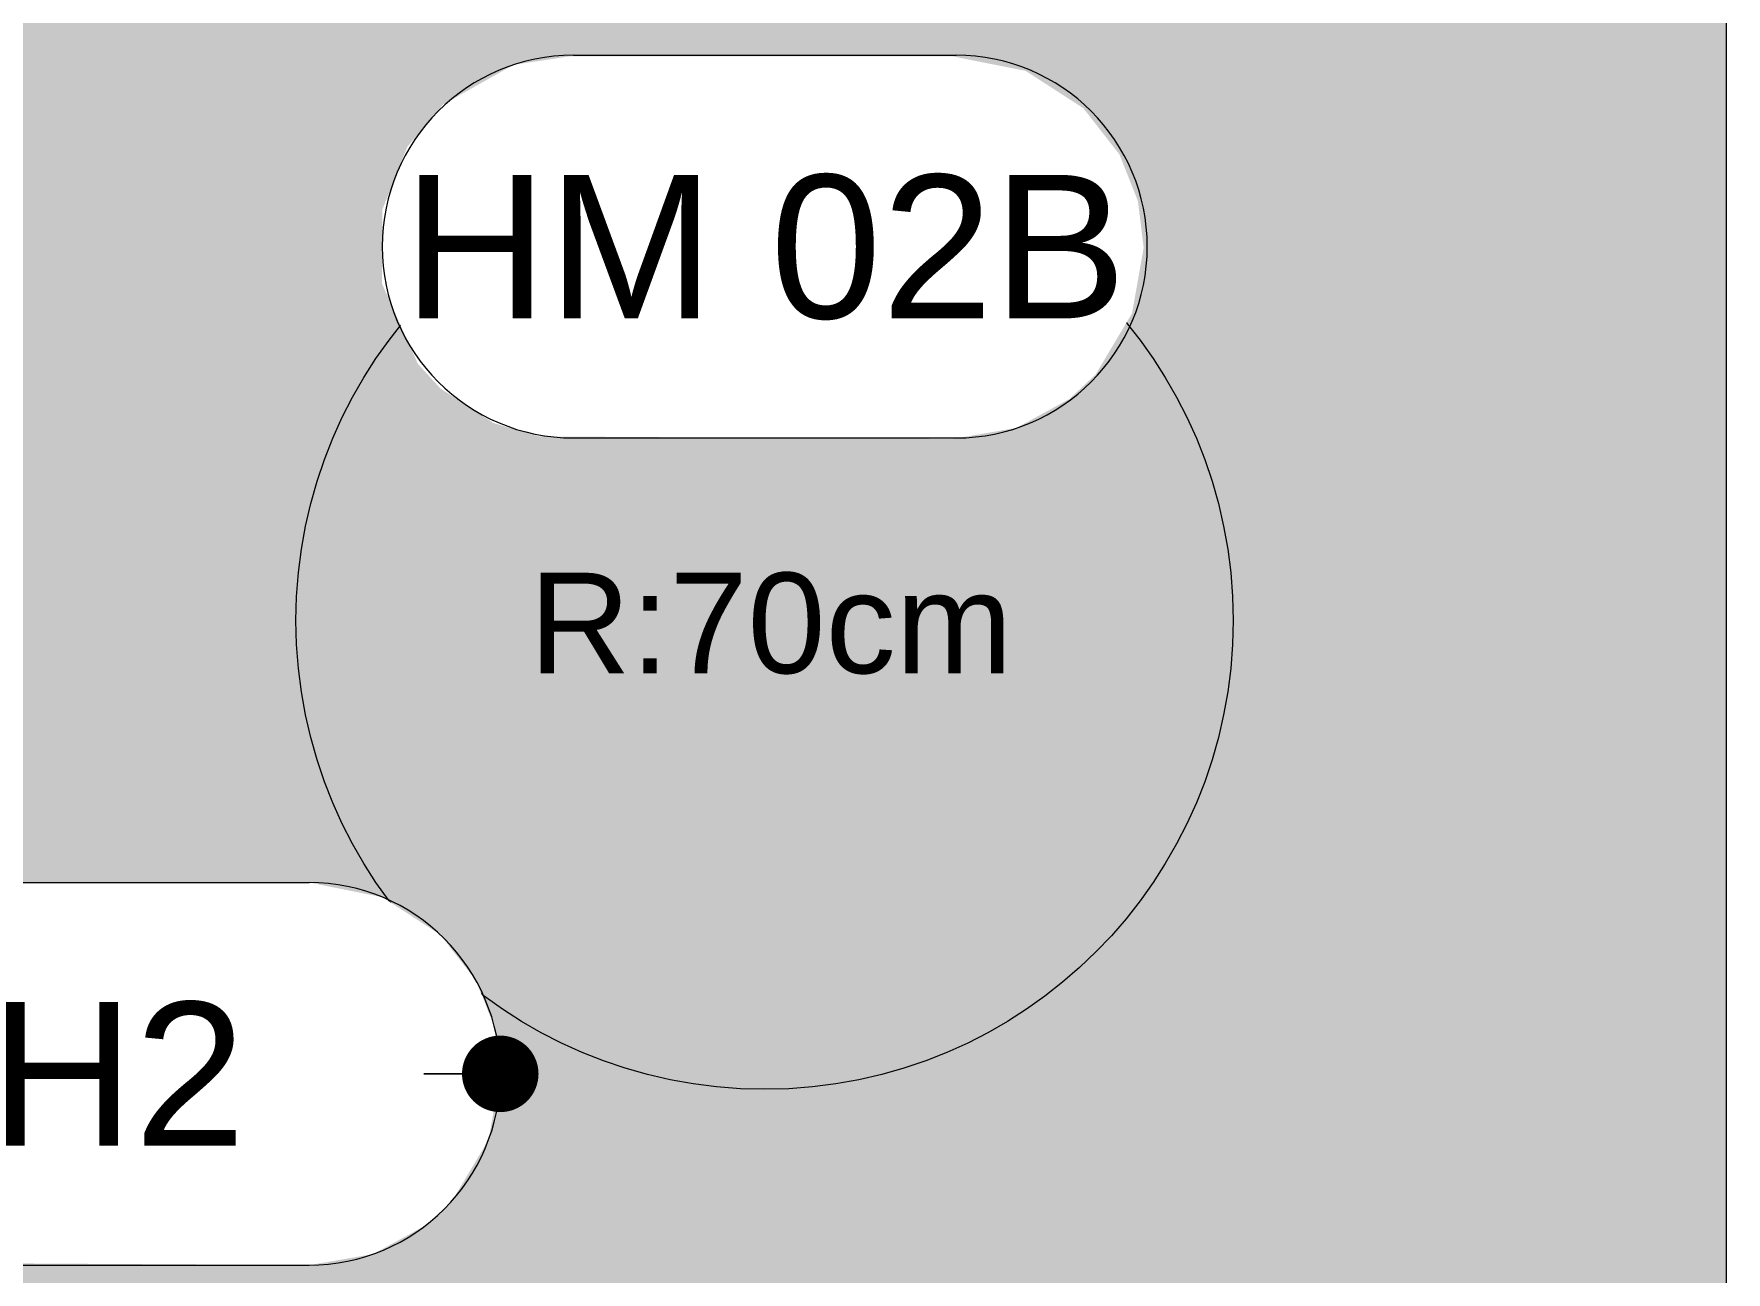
# Model space of a CAD drawing. Header units: millimetres. Extents: x 29001 to 40804, y -8833 to -5892.
# Drawn here: x 29600.4 to 29688.9, y -7169.6 to -7104.9 of the extents above; entities that cross this region are included whole.
import ezdxf
from ezdxf import colors
from ezdxf.entities.mleader import LeaderData, LeaderLine
from ezdxf.enums import TextEntityAlignment as Align
from ezdxf.math import Vec2, Vec3

# ---------------------------------------------------------------- set-up
doc = ezdxf.new("R2010")
doc.units = ezdxf.units.MM
doc.layers.get('0').update_dxf_attribs({"lineweight": 0})
for name, color, linetype, lineweight in [('wipeout', 254, 'Continuous', 0), ('xxx_Auto_Kaplama_Hali', 95, 'Continuous', 0), ('xxx_Auto_Kaplama_Mermer Tarama', 45, 'Continuous', 0), ('xxx_Auto_Tefris_Tefris', 32, 'Continuous', 0), ('xxx_Auto_Yardimci_Isaret Genel', 51, 'Continuous', 0)]:
    doc.layers.add(name, color=color, linetype=linetype, lineweight=lineweight)
doc.styles.add('AUTOBAN', font='')
doc.styles.get("Standard").update_dxf_attribs({"font": 'arial.ttf'})
doc.styles.get('AUTOBAN').set_extended_font_data('Helvetica Normal Tr')

# ---------------------------------------------------------------- blocks, each defined once
blk = doc.blocks.new('msasa')
blk.add_wipeout([(5.086835321559192, 124.12311818301532), (12.023145835213654, 123.66276132227358), (17.00195565480317, 122.4495516148454), (23.036701326353068, 119.85332653142541), (29.397044683959393, 115.39409025523855), (33.18287449665877, 111.49294413100506), (36.89417158423748, 106.04953301748174), (39.675796951440134, 99.51664231407631), (41.0076634078614, 93.24240297746292), (41.201304125272145, 87.32277455595249), (40.07194540078126, 80.14329710543461), (36.97071471885283, 72.37474976529847), (34.167003609705716, 68.03398837432178), (31.224701289211225, 64.62309074159202), (25.25754023069021, 59.75427216717799), (20.226954385412682, 57.054906855293666), (16.324261390192987, 55.62401026715088), (11.78811190073975, 54.58353762817569), (8.454512454780343, 54.211970139578625), (3.4356692699911946, 54.255609878531686), (-0.2997263326542452, 54.76042916881852), (-3.6338481246384617, 55.566552626449266), (-7.170035531686153, 56.8168632515044), (-10.95609333075845, 58.66292472153509), (-14.678482133273064, 61.0878656208879), (-17.753605697369494, 63.669009923345584), (-21.18361735666258, 67.40596241801904), (-23.789847055122664, 71.17880350946507), (-25.64146528600031, 74.71940752853334), (-27.08406869094688, 78.46850332488611), (-28.245491832785774, 83.21311619736298), (-28.74999464461507, 88.830812833643), (-28.17115003872459, 95.4890140199459), (-27.408289792041614, 98.74513359630873), (-25.84769210966988, 103.10043758438405), (-23.996230813289003, 106.75628847959888), (-20.716528906046733, 111.45564339697012), (-16.72431543408311, 115.54778499675376), (-12.546608940905571, 118.6676354821866), (-6.077190574746055, 121.90021784858254), (-0.5767122534634836, 123.47045190835343), (2.734079497095081, 123.96550094324266)]).dxf.layer = 'wipeout'
at = {"layer": 'xxx_Auto_Tefris_Tefris'}
blk.add_circle((6.248627440410928, 89.14239675728459), 35.00000903416943, dxfattribs=at)
at = {"color": 251, "lineweight": 0, "true_color": 0x636466}
blk.add_text('R:70cm', height=7.5, dxfattribs=at).set_placement((-11.32227398396026, 85.2077876537951))
blk = doc.blocks.new('MOBİLYALAR')
at = {"color": 240, "lineweight": 0, "true_color": 0xed1f24, "xscale": 0.7, "yscale": 0.7, "zscale": 0.7}
blk.add_blockref('msasa', (489.4199410679394, -876.1291147425363), dxfattribs=at)
at = {"true_color": 0x454545}
h = blk.add_hatch(dxfattribs=at)
h.set_pattern_fill('DOTS', color=250)
h.set_pattern_definition([(0, (-5631.27092113777, 43494.22217337679), (0.79375, 1.5875), [0, -1.5875])])
h.paths.add_polyline_path([(371.7200919854185, -710.6965456711405), (544.0687920632008, -710.6965456711405), (544.0687920632008, -916.5107951458413), (371.7200919854185, -916.5107951458413)])
at = {"layer": 'xxx_Auto_Kaplama_Hali', "lineweight": 0}
blk.add_lwpolyline([(371.7200919854185, -710.6965456711405), (544.0687920632008, -710.6965456711405), (544.0687920632008, -916.5107951458413), (371.7200919854185, -916.5107951458413)], close=True, dxfattribs=at)
blk = doc.blocks.new('_TagSlot')
at = {"color": 0, "linetype": 'ByBlock', "lineweight": -2, "transparency": 16777216}
for p, q in [((-4, 4), (4, 4)), ((-4, -4), (4, -4))]:
    blk.add_line(p, q, dxfattribs=at)
for centre, start, end in [((-4, 0), 90, 270), ((4, 0), 270, 90)]:
    blk.add_arc(centre, 4, start, end, dxfattribs=at)
at = {"layer": 'xxx_Auto_Kaplama_Mermer Tarama', "color": 0, "transparency": 16777216, "style": 'AUTOBAN'}
blk.add_attdef('TAGNUMBER', text='', height=3, dxfattribs=at).set_placement((0, -1.5), align=Align.CENTER)
blk = doc.blocks.new('_Dot')
at = {"color": 0, "linetype": 'ByBlock', "lineweight": -2}
blk.add_line((-0.5, 0), (-1, 0), dxfattribs=at)
at = {"color": 0, "linetype": 'ByBlock', "const_width": 0.5}
blk.add_lwpolyline([(-0.25, 0, 1), (0.25, 0, 1)], format="xyb", close=True, dxfattribs=at)
blk = doc.blocks.new('key planxx')
blk.add_wipeout([(-994.6501443593443, -140.79198080694187), (-974.6501443593406, -140.79198080694187), (-970.8196934569605, -141.55468434723298), (-967.8015081990561, -143.50526805399568), (-965.9150693306801, -145.92387396304548), (-964.9510337991014, -148.357385493513), (-964.6501443593406, -150.7919808069455), (-965.257529515231, -154.224004465108), (-967.162932371728, -157.4208311335533), (-968.516723668683, -158.69015468649013), (-971.2932958723031, -160.21172434034452), (-974.6501443593406, -160.79198080694187), (-996.2779693654411, -160.65860058017643), (-998.6454622311685, -159.95917422166895), (-1001.4117239860025, -158.15954763408445), (-1002.5994372987843, -156.859001637873), (-1004.4705029321958, -152.67892476491397), (-1004.4490674405715, -148.7967097857254), (-1003.1462754492059, -145.51791629238505), (-1001.2839128779742, -143.30912605483536), (-997.585336336324, -141.2324490161991)]).translate(0, 0, -9.926757812511267)
at = {"color": 244, "true_color": 0x991b1e}
blk.add_wipeout([(-1028.288352983156, -183.97457044603652), (-1008.2883529831524, -183.97457044603652), (-1004.4579020807723, -184.73727398632764), (-1001.4397168228679, -186.68785769309034), (-999.5532779544919, -189.10646360214014), (-998.5892424229132, -191.53997513260765), (-998.2883529831524, -193.97457044604016), (-998.8957381390428, -197.40659410420267), (-1000.8011409955398, -200.60342077264795), (-1002.1549322924948, -201.8727443255848), (-1004.9315044961149, -203.39431397943918), (-1008.2883529831524, -203.97457044603652), (-1029.916177989253, -203.84119021927108), (-1032.2836708549803, -203.1417638607636), (-1035.0499326098143, -201.3421372731791), (-1036.2376459225961, -200.04159127696767), (-1038.1087115560076, -195.86151440400863), (-1038.0872760643833, -191.97929942482006), (-1036.7844840730177, -188.7005059314797), (-1034.922121501786, -186.49171569393002), (-1031.2235449601358, -184.41503865529376)], dxfattribs=at)
at = {"layer": 'xxx_Auto_Yardimci_Isaret Genel', "xscale": 2.5, "yscale": 2.5, "zscale": 2.5}
blk.add_blockref('_TagSlot', (-984.4597851863873, -150.7378172753233, -9.926757812511267), dxfattribs=at).add_auto_attribs({'TAGNUMBER': 'HM 02B'})
at = {"layer": 'xxx_Auto_Yardimci_Isaret Genel', "color": 244, "true_color": 0x991b1e}
ml = blk.add_multileader_block('Standard', dxfattribs=at)
ml.set_content('_TagSlot', color=(153, 27, 30), scale=2.5)
ml.set_attribute('TAGNUMBER', 'H2', width=0)
ml.set_leader_properties()
ml.set_arrow_properties(name='DOT')
ml.build(insert=Vec2(0, 0))
ml.multileader.update_dxf_attribs({"has_dogleg": 0, "text_right_attachment_type": 7})
ctx = ml.context
ctx.base_point, ctx.char_height, ctx.landing_gap_size, ctx.plane_origin = Vec3(-1038.288352983269, -193.9745704460383), 1, 1, Vec3(-1076.314393765606, -272.9441636291976)
ctx.right_attachment = 7
notes = []
notes.append((ctx, [(1, (1, 1, 0), (-990.2883529832689, -193.9745704460383), (-1, 0), 8, [(0, [(-998.2883529831524, -193.9745704460383)], 0, [])])]))
ctx.block.insert = Vec3(-1018.288352983269, -193.9745704460383)
for ctx, leaders in notes:
    for number, flags, end, landing, length, lines in leaders:
        leader = LeaderData()
        leader.index, (leader.has_last_leader_line, leader.has_dogleg_vector, leader.attachment_direction) = number, flags
        leader.last_leader_point, leader.dogleg_vector, leader.dogleg_length = Vec3(end), Vec3(landing), length
        for number, points, colour, breaks in lines:
            line = LeaderLine()
            line.index, line.vertices, line.color, line.breaks = number, Vec3.list(points), colors.encode_raw_color(colour), breaks
            leader.lines.append(line)
        ctx.leaders.append(leader)

msp = doc.modelspace()

# ---------------------------------------------------------------- block references
at = {"color": 6}
msp.add_blockref('MOBİLYALAR', (29144.79192030808, -6321.79912104841), dxfattribs=at)

# ---------------------------------------------------------------- next in the draw order: block references
msp.add_blockref('key planxx', (30623.05672041479, -6965.248471918879), dxfattribs=at)

doc.saveas('drawing.dxf')
